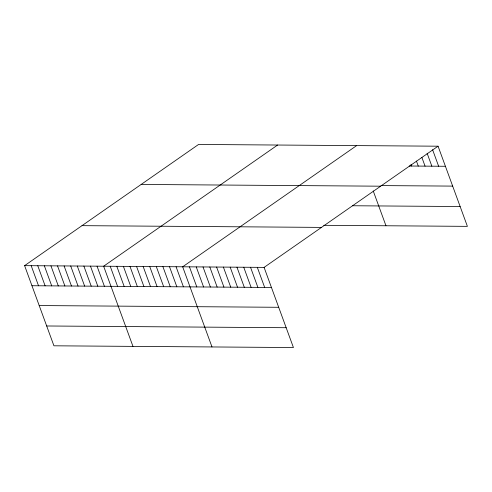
<?xml version="1.0" encoding="UTF-8"?>
<svg xmlns="http://www.w3.org/2000/svg" width="492" height="492" viewBox="0 0 492 492"><rect width="100%" height="100%" fill="white"/><g stroke="black" fill="none" stroke-linecap="round" stroke-linejoin="round"><path stroke-width="0.74" d="M24.6 265.643L264.093 267.384L293.429 347.543L53.935 345.802L24.6 265.643L198.571 144.457L438.064 146.198L467.4 226.357L323.767 225.311M277.605 145.035L103.634 266.221L132.969 346.374M356.638 145.607L182.667 266.793L211.997 346.946M264.093 267.384L438.064 146.198M409.227 166.019L445.42 166.284M381.048 185.589L452.671 186.105M141.161 184.451L380.654 186.191M352.37 205.748L460.143 206.529M82.01 225.656L321.504 227.396M31.949 285.729L271.449 287.469M39.206 305.557L278.7 307.291M46.678 325.981L286.172 327.715M432.597 149.734L438.63 166.234M427.124 153.276L431.847 166.185M421.908 157.526L425.063 166.136M416.435 161.068L418.274 166.087M410.961 164.605L411.49 166.038M373.237 190.964L385.974 225.76M257.31 267.334L264.659 287.42M250.526 267.285L257.876 287.371M243.737 267.236L251.086 287.322M236.953 267.187L244.303 287.273M230.17 267.138L237.519 287.223M223.38 267.088L230.73 287.174M216.597 267.039L223.946 287.125M209.807 266.99L217.163 287.076M203.024 266.941L210.373 287.027M196.24 266.892L203.59 286.977M189.451 266.842L196.8 286.928M176.081 266.744L183.43 286.83M169.494 266.695L176.843 286.781M162.907 266.652L170.257 286.738M156.321 266.603L163.67 286.688M149.734 266.553L157.089 286.639M143.147 266.504L150.503 286.59M136.567 266.461L143.916 286.547M129.98 266.412L137.329 286.498M123.394 266.363L130.743 286.449M116.807 266.313L124.156 286.399M110.22 266.27L117.57 286.35M97.047 266.172L104.396 286.258M90.46 266.123L97.81 286.209M83.874 266.074L91.223 286.159M77.287 266.031L84.636 286.116M70.7 265.981L78.056 286.067M64.114 265.932L71.469 286.018M57.533 265.883L64.882 285.969M50.947 265.84L58.296 285.92M44.36 265.791L51.709 285.877M37.773 265.742L45.123 285.827M31.187 265.692L38.536 285.778"/></g></svg>
